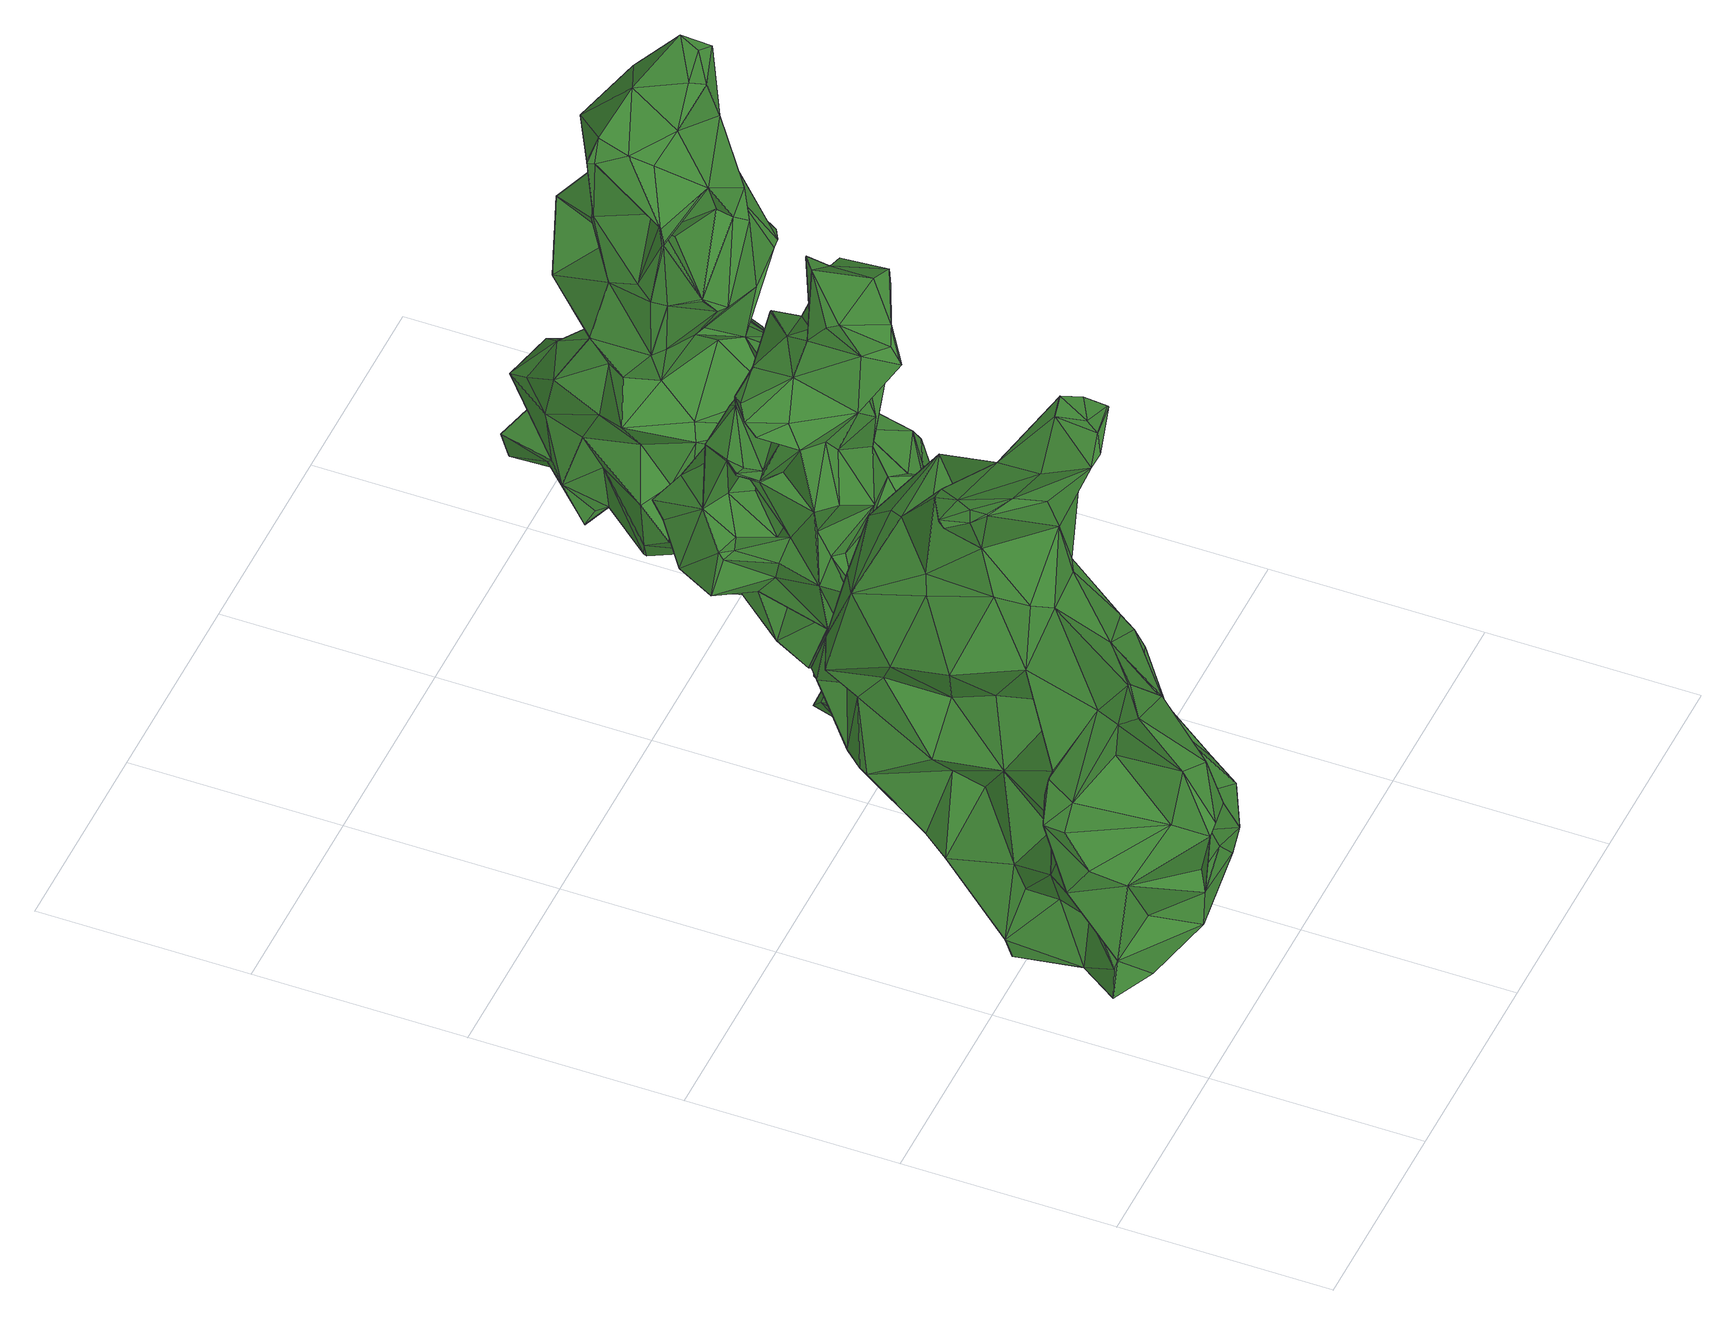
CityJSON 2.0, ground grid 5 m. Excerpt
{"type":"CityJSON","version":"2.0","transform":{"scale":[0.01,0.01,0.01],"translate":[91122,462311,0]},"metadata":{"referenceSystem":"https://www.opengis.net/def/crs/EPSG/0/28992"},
"CityObjects":{
"tree1":{"type":"SolitaryVegetationObject","attributes":{"gtid":180,"crown_width_m":8.7,"crown_median_z":5.51,"trunk_H_m":4.78,"trunk_DBH_m":0.323,"trunk_radius_m":0.161,"trunk_base_height_m":0.73,"original_gtid":"184"},"geometry":[{"type":"Solid","lod":"3","boundaries":[[[[0,1,2]],[[3,4,5]],[[6,7,8]],[[9,10,11]],[[12,8,13]],[[14,15,16]],[[17,18,19]],[[20,21,22]],[[23,24,25]],[[23,26,24]],[[27,28,29]],[[25,30,31]],[[32,1,33]],[[34,11,35]],[[36,37,27]],[[38,39,40]],[[26,23,41]],[[42,43,44]],[[45,46,47]],[[48,49,50]],[[51,52,53]],[[54,55,56]],[[43,57,58]],[[59,60,61]],[[25,31,23]],[[62,10,9]],[[40,63,64]],[[65,66,38]],[[67,68,69]],[[70,4,3]],[[43,42,57]],[[71,72,29]],[[34,73,74]],[[26,41,75]],[[76,13,77]],[[78,79,80]],[[69,68,81]],[[82,83,84]],[[85,86,44]],[[34,35,87]],[[82,61,88]],[[73,6,8]],[[89,90,91]],[[92,18,93]],[[93,18,17]],[[53,36,72]],[[62,94,95]],[[62,95,22]],[[96,97,52]],[[80,98,99]],[[100,33,101]],[[102,103,81]],[[10,22,88]],[[8,104,73]],[[74,73,104]],[[105,106,107]],[[14,40,15]],[[35,10,60]],[[108,40,109]],[[110,111,112]],[[60,10,88]],[[38,66,113]],[[39,38,113]],[[61,60,88]],[[40,39,15]],[[114,115,70]],[[116,117,118]],[[22,10,62]],[[119,115,114]],[[23,31,41]],[[120,121,17]],[[59,87,35]],[[99,98,122]],[[27,123,28]],[[54,56,124]],[[125,16,121]],[[28,64,48]],[[98,126,122]],[[1,19,18]],[[1,18,101]],[[127,80,54]],[[71,128,53]],[[34,129,11]],[[94,11,129]],[[120,130,121]],[[118,47,100]],[[49,48,63]],[[89,131,132]],[[118,133,134]],[[134,133,135]],[[70,3,114]],[[136,137,138]],[[82,85,61]],[[100,139,5]],[[140,5,139]],[[114,3,140]],[[54,141,142]],[[53,72,71]],[[117,116,4]],[[141,54,143]],[[141,143,144]],[[145,107,106]],[[75,24,26]],[[54,124,127]],[[58,146,147]],[[85,148,149]],[[85,149,61]],[[58,147,43]],[[150,134,135]],[[117,135,133]],[[117,133,118]],[[141,151,142]],[[45,134,150]],[[150,46,45]],[[29,28,152]],[[44,43,147]],[[35,60,59]],[[119,138,137]],[[55,81,103]],[[62,11,94]],[[9,11,62]],[[29,94,74]],[[29,74,71]],[[153,154,155]],[[6,87,7]],[[124,156,157]],[[98,158,126]],[[159,67,69]],[[160,161,162]],[[163,160,162]],[[111,164,165]],[[124,166,167]],[[123,37,40]],[[40,108,38]],[[154,36,97]],[[80,99,54]],[[38,168,65]],[[168,66,65]],[[169,170,164]],[[125,121,171]],[[167,166,170]],[[172,47,122]],[[75,173,24]],[[81,68,102]],[[174,102,68]],[[161,7,59]],[[29,72,27]],[[93,16,175]],[[114,176,119]],[[100,101,139]],[[143,47,144]],[[100,5,4]],[[172,122,126]],[[54,142,55]],[[90,89,177]],[[146,2,32]],[[174,178,102]],[[170,112,164]],[[175,16,179]],[[61,149,59]],[[52,180,96]],[[95,181,20]],[[74,104,182]],[[129,74,94]],[[78,127,180]],[[14,183,40]],[[100,116,118]],[[77,13,184]],[[8,184,13]],[[34,74,129]],[[181,95,152]],[[28,181,152]],[[121,130,171]],[[185,49,63]],[[172,33,100]],[[22,21,88]],[[126,33,172]],[[113,179,39]],[[100,4,116]],[[144,46,150]],[[140,176,114]],[[54,99,143]],[[138,89,186]],[[138,186,136]],[[138,119,176]],[[138,176,131]],[[165,112,111]],[[83,82,20]],[[84,42,187]],[[77,184,160]],[[76,188,189]],[[126,76,189]],[[24,173,25]],[[77,160,188]],[[97,96,155]],[[63,40,183]],[[8,7,161]],[[190,191,164]],[[40,64,123]],[[192,186,89]],[[131,89,138]],[[83,193,84]],[[194,195,189]],[[196,195,194]],[[72,36,27]],[[73,34,6]],[[92,67,18]],[[190,168,108]],[[108,168,38]],[[15,179,16]],[[90,144,91]],[[175,178,174]],[[171,197,125]],[[122,143,99]],[[47,143,122]],[[150,91,144]],[[15,39,179]],[[144,90,141]],[[169,164,191]],[[34,87,6]],[[29,95,94]],[[29,152,95]],[[55,151,81]],[[151,55,142]],[[3,5,140]],[[139,176,140]],[[67,176,139]],[[91,135,117]],[[150,135,91]],[[14,197,183]],[[93,121,16]],[[17,121,93]],[[53,198,36]],[[52,36,198]],[[52,198,53]],[[107,79,105]],[[158,79,107]],[[78,105,79]],[[146,58,199]],[[146,199,2]],[[199,0,2]],[[42,86,187]],[[192,117,4]],[[200,120,201]],[[83,200,201]],[[130,120,200]],[[159,176,67]],[[71,74,128]],[[74,182,128]],[[188,160,194]],[[159,132,176]],[[78,180,105]],[[190,108,191]],[[191,108,109]],[[44,202,148]],[[162,148,202]],[[17,203,120]],[[201,203,199]],[[120,203,201]],[[163,202,194]],[[151,132,81]],[[76,204,107]],[[158,107,204]],[[10,35,11]],[[182,104,8]],[[161,184,8]],[[160,184,161]],[[153,205,109]],[[153,109,36]],[[100,47,172]],[[178,206,190]],[[52,97,36]],[[80,79,98]],[[158,98,79]],[[70,115,207]],[[101,18,139]],[[95,20,22]],[[101,33,1]],[[182,8,12]],[[182,12,107]],[[196,202,147]],[[194,202,196]],[[19,199,203]],[[19,203,17]],[[102,178,208]],[[40,37,109]],[[165,164,112]],[[169,191,209]],[[210,209,41]],[[76,77,188]],[[153,167,210]],[[153,210,31]],[[27,37,123]],[[161,59,148]],[[161,148,162]],[[206,179,66]],[[28,123,64]],[[188,194,189]],[[107,13,76]],[[175,174,211]],[[67,139,18]],[[82,21,20]],[[88,21,82]],[[192,4,186]],[[51,105,180]],[[124,167,155]],[[212,124,155]],[[212,155,96]],[[33,126,189]],[[33,189,32]],[[2,1,32]],[[199,19,1]],[[199,1,0]],[[213,148,85]],[[213,85,44]],[[168,206,66]],[[190,206,168]],[[57,193,58]],[[201,193,83]],[[28,48,181]],[[84,193,57]],[[87,59,7]],[[145,128,182]],[[49,185,130]],[[130,185,171]],[[66,179,113]],[[164,208,190]],[[92,68,67]],[[59,149,148]],[[78,80,127]],[[25,173,205]],[[109,205,173]],[[175,179,178]],[[206,178,179]],[[158,204,126]],[[126,204,76]],[[97,155,154]],[[194,160,163]],[[170,169,209]],[[210,170,209]],[[31,30,153]],[[153,30,205]],[[36,154,153]],[[205,30,25]],[[20,181,50]],[[20,50,83]],[[31,210,41]],[[89,132,151]],[[44,147,202]],[[162,202,163]],[[70,207,186]],[[136,186,207]],[[111,103,102]],[[208,111,102]],[[170,166,112]],[[192,89,91]],[[187,86,85]],[[208,164,111]],[[110,112,166]],[[36,109,37]],[[167,170,210]],[[84,187,82]],[[85,82,187]],[[151,177,89]],[[107,145,182]],[[145,106,128]],[[53,106,51]],[[128,106,53]],[[52,51,180]],[[32,195,146]],[[134,47,118]],[[45,47,134]],[[141,214,151]],[[90,214,141]],[[69,132,159]],[[69,81,132]],[[213,44,148]],[[125,197,16]],[[48,50,181]],[[84,57,42]],[[93,175,211]],[[68,211,174]],[[92,211,68]],[[92,93,211]],[[173,215,109]],[[173,75,215]],[[16,197,14]],[[56,55,156]],[[103,156,55]],[[192,91,117]],[[115,119,137]],[[47,46,144]],[[70,186,4]],[[110,157,111]],[[56,156,124]],[[209,215,41]],[[12,13,107]],[[177,151,214]],[[177,214,90]],[[51,106,105]],[[176,132,131]],[[64,63,48]],[[42,44,86]],[[216,193,201]],[[185,63,183]],[[171,185,183]],[[171,183,197]],[[208,178,217]],[[208,217,190]],[[191,109,215]],[[190,217,178]],[[189,195,32]],[[166,124,157]],[[180,212,96]],[[212,127,124]],[[180,127,212]],[[166,157,110]],[[146,195,147]],[[196,147,195]],[[153,155,167]],[[103,157,156]],[[103,111,157]],[[41,215,75]],[[209,191,215]],[[216,201,218]],[[216,218,193]],[[199,218,201]],[[58,193,218]],[[58,218,199]],[[83,50,200]],[[130,200,50]],[[130,50,49]],[[207,137,136]],[[207,115,137]],[[219,220,221]],[[219,221,222]],[[222,221,223]],[[222,223,224]],[[221,220,225]],[[221,225,223]],[[223,225,226]],[[223,226,224]],[[225,220,227]],[[225,227,226]],[[226,227,228]],[[226,228,224]],[[227,220,229]],[[227,229,228]],[[228,229,230]],[[228,230,224]],[[229,220,231]],[[229,231,230]],[[230,231,232]],[[230,232,224]],[[231,220,233]],[[231,233,232]],[[232,233,234]],[[232,234,224]],[[233,220,235]],[[233,235,234]],[[234,235,236]],[[234,236,224]],[[235,220,237]],[[235,237,236]],[[236,237,238]],[[236,238,224]],[[237,220,239]],[[237,239,238]],[[238,239,240]],[[238,240,224]],[[239,220,241]],[[239,241,240]],[[240,241,242]],[[240,242,224]],[[241,220,243]],[[241,243,242]],[[242,243,244]],[[242,244,224]],[[243,220,245]],[[243,245,244]],[[244,245,246]],[[244,246,224]],[[245,220,247]],[[245,247,246]],[[246,247,248]],[[246,248,224]],[[247,220,249]],[[247,249,248]],[[248,249,250]],[[248,250,224]],[[249,220,251]],[[249,251,250]],[[250,251,252]],[[250,252,224]],[[251,220,253]],[[251,253,252]],[[252,253,254]],[[252,254,224]],[[253,220,255]],[[253,255,254]],[[254,255,256]],[[254,256,224]],[[255,220,257]],[[255,257,256]],[[256,257,258]],[[256,258,224]],[[257,220,259]],[[257,259,258]],[[258,259,260]],[[258,260,224]],[[259,220,261]],[[259,261,260]],[[260,261,262]],[[260,262,224]],[[261,220,263]],[[261,263,262]],[[262,263,264]],[[262,264,224]],[[263,220,265]],[[263,265,264]],[[264,265,266]],[[264,266,224]],[[265,220,267]],[[265,267,266]],[[266,267,268]],[[266,268,224]],[[267,220,219]],[[267,219,268]],[[268,219,222]],[[268,222,224]]]]}]},
"tree2":{"type":"SolitaryVegetationObject","attributes":{"gtid":206,"crown_width_m":6.19,"crown_median_z":5.46,"trunk_H_m":4.71,"trunk_DBH_m":0.22,"trunk_radius_m":0.11,"trunk_base_height_m":0.75,"original_gtid":"211"},"geometry":[{"type":"Solid","lod":"3","boundaries":[[[[269,270,271]],[[272,273,274]],[[275,276,277]],[[278,279,280]],[[281,282,283]],[[284,285,286]],[[287,288,289]],[[290,291,292]],[[293,292,291]],[[286,285,294]],[[276,295,277]],[[296,297,298]],[[299,300,301]],[[302,303,304]],[[301,300,284]],[[305,288,306]],[[269,271,307]],[[299,284,300]],[[299,285,284]],[[308,309,310]],[[311,312,313]],[[314,315,316]],[[317,318,319]],[[317,319,320]],[[321,322,323]],[[322,324,325]],[[326,299,327]],[[326,327,328]],[[329,330,331]],[[332,333,284]],[[293,333,332]],[[334,335,336]],[[320,319,337]],[[338,286,339]],[[340,287,341]],[[342,278,280]],[[343,344,345]],[[343,336,346]],[[347,348,325]],[[349,348,350]],[[351,352,278]],[[338,353,286]],[[332,286,353]],[[323,283,354]],[[271,355,307]],[[271,356,357]],[[306,287,358]],[[331,359,360]],[[361,362,363]],[[364,363,362]],[[365,366,367]],[[368,369,370]],[[371,372,373]],[[298,374,375]],[[376,377,360]],[[310,378,376]],[[379,319,380]],[[305,381,382]],[[284,383,301]],[[281,323,349]],[[384,385,386]],[[315,314,387]],[[384,388,277]],[[337,384,277]],[[337,277,295]],[[389,381,305]],[[283,323,281]],[[390,391,392]],[[377,376,378]],[[269,393,270]],[[394,326,386]],[[353,292,293]],[[334,395,396]],[[363,397,361]],[[363,398,397]],[[361,273,399]],[[400,288,401]],[[303,400,382]],[[363,402,398]],[[350,377,349]],[[289,341,287]],[[403,404,405]],[[365,406,366]],[[400,366,406]],[[358,391,370]],[[407,288,400]],[[289,288,407]],[[408,409,312]],[[410,409,408]],[[411,364,330]],[[306,288,287]],[[370,369,358]],[[306,358,369]],[[412,413,393]],[[393,404,412]],[[319,318,380]],[[410,380,414]],[[352,351,415]],[[412,416,417]],[[418,398,419]],[[308,420,309]],[[365,421,406]],[[302,421,365]],[[386,422,388]],[[386,388,384]],[[333,383,284]],[[355,423,307]],[[424,397,425]],[[424,425,391]],[[426,427,428]],[[395,428,427]],[[275,388,422]],[[361,397,424]],[[270,429,430]],[[375,431,432]],[[285,326,394]],[[307,423,390]],[[391,390,423]],[[275,277,388]],[[433,328,327]],[[433,327,301]],[[310,309,378]],[[358,424,391]],[[358,361,424]],[[331,434,329]],[[303,357,304]],[[295,320,337]],[[294,339,286]],[[364,411,402]],[[363,364,402]],[[412,417,435]],[[344,343,324]],[[400,401,382]],[[433,301,383]],[[436,302,383]],[[437,357,356]],[[304,357,437]],[[358,287,340]],[[359,310,360]],[[345,336,343]],[[395,336,345]],[[382,401,305]],[[328,438,326]],[[416,439,418]],[[412,439,416]],[[440,411,329]],[[331,360,350]],[[362,441,420]],[[391,368,370]],[[430,429,442]],[[350,360,377]],[[443,297,444]],[[443,444,445]],[[408,446,394]],[[447,394,446]],[[276,437,356]],[[448,368,391]],[[361,358,273]],[[382,381,449]],[[395,334,336]],[[282,426,450]],[[346,336,335]],[[451,452,304]],[[269,390,393]],[[351,453,313]],[[278,453,351]],[[383,291,436]],[[393,392,405]],[[367,303,365]],[[302,436,421]],[[346,329,434]],[[305,401,288]],[[441,399,454]],[[329,411,330]],[[448,423,455]],[[305,455,389]],[[284,286,332]],[[352,431,279]],[[371,456,457]],[[371,356,456]],[[320,442,317]],[[304,437,451]],[[430,442,320]],[[367,400,303]],[[386,385,458]],[[410,458,385]],[[364,359,330]],[[274,459,272]],[[331,330,359]],[[368,306,369]],[[378,460,377]],[[461,460,378]],[[276,462,437]],[[435,442,412]],[[315,463,464]],[[315,464,316]],[[408,458,410]],[[349,323,348]],[[418,419,465]],[[466,467,468]],[[396,468,467]],[[396,467,466]],[[322,321,324]],[[276,356,371]],[[276,371,373]],[[374,280,279]],[[374,279,375]],[[353,293,332]],[[292,338,469]],[[317,442,435]],[[365,303,302]],[[358,340,470]],[[270,413,429]],[[393,413,270]],[[462,275,451]],[[306,455,305]],[[368,455,306]],[[445,407,443]],[[275,462,276]],[[362,399,441]],[[442,413,412]],[[368,448,455]],[[375,426,282]],[[379,337,319]],[[422,386,326]],[[437,462,451]],[[471,312,414]],[[313,312,471]],[[282,450,283]],[[282,377,375]],[[296,472,473]],[[350,434,331]],[[350,347,434]],[[353,338,292]],[[347,346,434]],[[285,299,326]],[[415,474,468]],[[440,468,402]],[[346,335,329]],[[440,329,335]],[[396,415,468]],[[352,415,396]],[[466,440,335]],[[282,349,377]],[[402,419,398]],[[431,352,475]],[[351,387,415]],[[476,387,351]],[[396,395,475]],[[431,475,432]],[[432,475,395]],[[376,360,310]],[[340,341,444]],[[440,402,411]],[[477,417,416]],[[373,372,320]],[[430,372,270]],[[270,372,457]],[[429,372,371]],[[415,387,314]],[[323,324,321]],[[354,324,323]],[[414,478,471]],[[477,479,417]],[[313,471,476]],[[313,476,351]],[[354,344,324]],[[299,301,327]],[[352,279,278]],[[362,310,359]],[[362,359,364]],[[312,446,408]],[[443,407,421]],[[396,475,352]],[[392,425,480]],[[297,342,280]],[[375,427,426]],[[444,297,473]],[[297,296,473]],[[375,279,431]],[[429,371,442]],[[297,280,374]],[[297,374,298]],[[373,295,276]],[[320,295,373]],[[410,414,409]],[[375,460,298]],[[439,405,392]],[[347,350,348]],[[435,417,317]],[[466,334,396]],[[389,355,381]],[[325,324,343]],[[272,399,273]],[[391,423,448]],[[470,481,482]],[[470,340,481]],[[420,472,309]],[[313,453,338]],[[313,338,339]],[[292,469,290]],[[483,313,339]],[[311,313,483]],[[483,339,294]],[[318,317,417]],[[468,419,402]],[[392,480,439]],[[281,349,282]],[[420,441,454]],[[289,407,445]],[[361,399,362]],[[425,392,391]],[[389,455,423]],[[389,423,355]],[[307,390,269]],[[408,394,458]],[[429,457,372]],[[386,458,394]],[[314,316,474]],[[320,372,430]],[[463,315,478]],[[471,478,476]],[[315,476,478]],[[483,446,311]],[[447,446,483]],[[345,344,428]],[[316,419,474]],[[410,385,379]],[[463,479,477]],[[453,469,338]],[[354,428,344]],[[416,464,477]],[[463,477,464]],[[316,464,416]],[[470,273,358]],[[470,274,273]],[[274,470,484]],[[345,428,395]],[[426,428,450]],[[283,450,428]],[[414,312,409]],[[309,485,378]],[[347,343,346]],[[347,325,343]],[[355,449,381]],[[383,302,452]],[[383,452,433]],[[302,304,452]],[[438,452,451]],[[433,452,438]],[[328,433,438]],[[384,337,379]],[[442,371,413]],[[283,428,354]],[[415,314,474]],[[468,474,419]],[[397,398,480]],[[397,480,425]],[[399,272,454]],[[457,413,371]],[[390,392,393]],[[403,412,404]],[[318,479,463]],[[422,326,438]],[[393,405,404]],[[403,405,412]],[[412,405,439]],[[298,460,461]],[[472,298,309]],[[296,298,472]],[[377,460,375]],[[362,420,308]],[[308,310,362]],[[357,303,449]],[[271,357,449]],[[271,449,355]],[[482,484,470]],[[429,413,457]],[[417,479,318]],[[454,472,420]],[[440,466,468]],[[466,335,334]],[[333,291,383]],[[293,291,333]],[[443,342,297]],[[454,272,472]],[[472,272,473]],[[473,272,459]],[[367,366,400]],[[378,485,461]],[[375,432,427]],[[394,447,285]],[[294,285,447]],[[436,443,421]],[[316,465,419]],[[444,341,445]],[[395,427,432]],[[410,379,380]],[[270,457,271]],[[456,271,457]],[[456,356,271]],[[461,485,298]],[[298,485,309]],[[278,486,453]],[[398,439,480]],[[486,469,453]],[[406,421,400]],[[407,400,421]],[[444,473,459]],[[443,291,290]],[[443,436,291]],[[476,315,387]],[[311,446,312]],[[342,443,487]],[[447,483,294]],[[290,487,443]],[[290,469,487]],[[278,487,486]],[[342,487,278]],[[469,486,487]],[[323,322,348]],[[325,348,322]],[[382,449,303]],[[418,439,398]],[[416,418,465]],[[416,465,316]],[[380,488,414]],[[489,414,488]],[[478,414,489]],[[489,488,318]],[[380,318,488]],[[478,489,463]],[[489,318,463]],[[481,490,482]],[[379,385,384]],[[422,438,491]],[[422,491,275]],[[451,275,491]],[[451,491,438]],[[445,341,289]],[[444,481,340]],[[274,484,490]],[[482,490,484]],[[459,274,490]],[[444,459,490]],[[444,490,481]],[[492,493,494]],[[492,494,495]],[[495,494,496]],[[495,496,497]],[[494,493,498]],[[494,498,496]],[[496,498,499]],[[496,499,497]],[[498,493,500]],[[498,500,499]],[[499,500,501]],[[499,501,497]],[[500,493,502]],[[500,502,501]],[[501,502,503]],[[501,503,497]],[[502,493,504]],[[502,504,503]],[[503,504,505]],[[503,505,497]],[[504,493,506]],[[504,506,505]],[[505,506,507]],[[505,507,497]],[[506,493,508]],[[506,508,507]],[[507,508,509]],[[507,509,497]],[[508,493,510]],[[508,510,509]],[[509,510,511]],[[509,511,497]],[[510,493,512]],[[510,512,511]],[[511,512,513]],[[511,513,497]],[[512,493,514]],[[512,514,513]],[[513,514,515]],[[513,515,497]],[[514,493,516]],[[514,516,515]],[[515,516,517]],[[515,517,497]],[[516,493,518]],[[516,518,517]],[[517,518,519]],[[517,519,497]],[[518,493,520]],[[518,520,519]],[[519,520,521]],[[519,521,497]],[[520,493,522]],[[520,522,521]],[[521,522,523]],[[521,523,497]],[[522,493,524]],[[522,524,523]],[[523,524,525]],[[523,525,497]],[[524,493,526]],[[524,526,525]],[[525,526,527]],[[525,527,497]],[[526,493,528]],[[526,528,527]],[[527,528,529]],[[527,529,497]],[[528,493,530]],[[528,530,529]],[[529,530,531]],[[529,531,497]],[[530,493,532]],[[530,532,531]],[[531,532,533]],[[531,533,497]],[[532,493,534]],[[532,534,533]],[[533,534,535]],[[533,535,497]],[[534,493,536]],[[534,536,535]],[[535,536,537]],[[535,537,497]],[[536,493,538]],[[536,538,537]],[[537,538,539]],[[537,539,497]],[[538,493,540]],[[538,540,539]],[[539,540,541]],[[539,541,497]],[[540,493,492]],[[540,492,541]],[[541,492,495]],[[541,495,497]]]]}]},
"tree3":{"type":"SolitaryVegetationObject","attributes":{"gtid":181,"crown_width_m":6.65,"crown_median_z":5.95,"trunk_H_m":4.86,"trunk_DBH_m":0.243,"trunk_radius_m":0.122,"trunk_base_height_m":1.09,"original_gtid":"185"},"geometry":[{"type":"Solid","lod":"3","boundaries":[[[[542,543,544]],[[543,545,544]],[[546,547,548]],[[549,550,551]],[[552,553,554]],[[555,556,557]],[[558,559,560]],[[561,562,563]],[[564,565,566]],[[565,567,566]],[[555,568,556]],[[569,570,571]],[[552,554,572]],[[573,574,575]],[[568,576,577]],[[545,543,578]],[[579,577,580]],[[581,558,582]],[[583,584,566]],[[585,586,587]],[[588,589,590]],[[591,592,545]],[[593,594,595]],[[596,597,581]],[[598,542,599]],[[575,555,557]],[[575,600,555]],[[575,574,600]],[[601,564,569]],[[602,603,604]],[[605,606,607]],[[608,609,610]],[[555,600,568]],[[611,612,613]],[[564,614,615]],[[616,565,543]],[[617,616,543]],[[600,574,618]],[[619,620,588]],[[621,622,623]],[[624,625,626]],[[624,626,627]],[[628,620,629]],[[587,620,628]],[[630,584,631]],[[623,632,633]],[[634,635,636]],[[618,576,600]],[[568,600,576]],[[560,637,558]],[[638,639,640]],[[615,614,641]],[[639,610,642]],[[643,569,564]],[[608,644,645]],[[646,625,647]],[[648,605,620]],[[639,642,640]],[[649,571,650]],[[549,551,651]],[[545,641,614]],[[549,652,653]],[[553,552,654]],[[550,549,653]],[[629,620,619]],[[554,610,609]],[[554,609,572]],[[578,565,615]],[[655,656,657]],[[646,658,625]],[[659,558,637]],[[659,637,660]],[[564,615,565]],[[608,639,638]],[[661,662,663]],[[588,620,605]],[[664,660,637]],[[665,622,604]],[[543,565,578]],[[659,582,558]],[[556,666,557]],[[650,645,667]],[[668,669,598]],[[553,670,671]],[[672,673,674]],[[675,611,613]],[[653,670,553]],[[635,676,636]],[[617,542,598]],[[617,543,542]],[[544,545,592]],[[570,643,677]],[[570,677,678]],[[592,679,544]],[[576,618,580]],[[579,580,618]],[[576,580,577]],[[591,545,614]],[[648,680,605]],[[563,645,681]],[[645,563,608]],[[573,579,574]],[[682,683,586]],[[682,586,585]],[[585,628,657]],[[544,679,542]],[[678,684,685]],[[566,643,564]],[[686,687,640]],[[680,688,672]],[[549,625,658]],[[551,689,651]],[[606,605,680]],[[625,624,690]],[[627,690,624]],[[619,646,647]],[[673,688,649]],[[651,689,627]],[[618,574,579]],[[612,691,557]],[[655,692,656]],[[654,552,693]],[[572,693,552]],[[638,640,687]],[[649,694,695]],[[575,696,573]],[[612,611,602]],[[675,603,611]],[[592,591,679]],[[591,601,679]],[[697,632,698]],[[617,699,616]],[[700,662,701]],[[650,678,685]],[[657,656,668]],[[639,608,610]],[[605,607,588]],[[621,604,622]],[[553,654,702]],[[601,703,704]],[[601,704,679]],[[587,648,620]],[[640,705,686]],[[550,706,707]],[[559,707,706]],[[708,702,654]],[[599,668,598]],[[546,676,655]],[[709,692,635]],[[594,602,604]],[[657,628,546]],[[657,546,655]],[[710,665,711]],[[593,662,700]],[[712,630,631]],[[637,713,664]],[[554,553,671]],[[702,663,662]],[[596,697,597]],[[556,714,700]],[[628,585,587]],[[657,668,683]],[[612,557,613]],[[715,716,561]],[[549,658,652]],[[595,664,713]],[[599,717,668]],[[692,718,656]],[[653,553,719]],[[653,719,550]],[[697,633,632]],[[582,659,633]],[[652,705,640]],[[720,710,629]],[[638,687,608]],[[608,687,686]],[[613,557,666]],[[613,666,716]],[[566,584,643]],[[630,643,584]],[[704,721,717]],[[542,679,704]],[[601,591,564]],[[564,591,614]],[[570,569,643]],[[703,695,694]],[[627,626,651]],[[685,645,650]],[[722,723,613]],[[619,724,629]],[[629,724,698]],[[589,674,608]],[[622,720,632]],[[665,720,622]],[[631,723,712]],[[554,671,610]],[[660,623,659]],[[688,721,704]],[[699,669,668]],[[587,586,721]],[[722,712,723]],[[722,613,712]],[[725,676,548]],[[611,603,602]],[[653,652,642]],[[640,642,652]],[[546,711,547]],[[665,547,711]],[[720,665,710]],[[634,726,583]],[[551,550,707]],[[551,707,727]],[[593,728,594]],[[604,729,594]],[[595,594,729]],[[682,585,657]],[[688,680,730]],[[681,645,715]],[[642,610,671]],[[546,628,711]],[[710,711,628]],[[573,696,602]],[[696,612,602]],[[727,597,551]],[[731,551,597]],[[726,636,583]],[[634,636,726]],[[577,714,568]],[[634,566,635]],[[709,635,566]],[[682,657,683]],[[731,689,551]],[[690,689,731]],[[627,689,690]],[[688,694,649]],[[658,646,705]],[[716,663,708]],[[615,641,578]],[[578,641,545]],[[556,568,714]],[[728,593,714]],[[728,714,577]],[[597,732,581]],[[645,733,715]],[[709,566,567]],[[706,719,734]],[[719,706,550]],[[674,673,644]],[[647,724,619]],[[708,663,702]],[[606,680,672]],[[581,697,596]],[[664,729,660]],[[595,729,664]],[[621,660,729]],[[621,729,604]],[[593,713,735]],[[716,661,663]],[[659,623,633]],[[714,593,700]],[[623,660,621]],[[688,673,672]],[[645,644,667]],[[700,666,556]],[[594,736,602]],[[573,602,736]],[[704,717,542]],[[595,713,593]],[[609,608,563]],[[572,609,563]],[[572,563,693]],[[719,735,734]],[[548,723,725]],[[589,672,674]],[[645,685,733]],[[622,632,623]],[[681,715,561]],[[617,669,699]],[[643,630,677]],[[703,601,569]],[[586,717,721]],[[731,597,697]],[[590,589,608]],[[590,608,686]],[[584,583,636]],[[565,616,567]],[[589,588,607]],[[589,607,672]],[[598,669,617]],[[652,658,705]],[[684,733,685]],[[573,736,579]],[[642,670,653]],[[671,670,642]],[[731,697,737]],[[731,737,690]],[[738,699,668]],[[718,699,738]],[[699,718,616]],[[697,698,737]],[[698,647,737]],[[625,737,647]],[[625,690,737]],[[636,676,739]],[[635,655,676]],[[548,676,546]],[[708,561,716]],[[738,668,656]],[[738,656,718]],[[613,723,675]],[[648,587,680]],[[562,740,741]],[[650,667,649]],[[677,630,712]],[[587,721,730]],[[706,742,559]],[[706,734,742]],[[633,697,581]],[[582,633,581]],[[723,547,675]],[[632,720,698]],[[629,698,720]],[[696,575,691]],[[557,691,575]],[[696,691,612]],[[723,548,547]],[[672,607,606]],[[698,724,647]],[[654,740,708]],[[693,740,654]],[[693,741,740]],[[563,681,561]],[[561,740,562]],[[708,740,561]],[[559,742,560]],[[693,563,741]],[[716,715,613]],[[560,713,637]],[[542,717,599]],[[613,743,712]],[[684,712,743]],[[684,743,613]],[[735,742,734]],[[713,560,742]],[[713,742,735]],[[683,717,586]],[[668,717,683]],[[563,562,741]],[[718,709,616]],[[567,616,709]],[[634,583,566]],[[715,733,613]],[[684,613,733]],[[635,692,655]],[[725,723,631]],[[646,619,744]],[[588,744,619]],[[590,744,588]],[[590,686,744]],[[692,709,718]],[[631,636,725]],[[725,636,739]],[[584,636,631]],[[725,739,676]],[[674,644,608]],[[703,694,704]],[[704,694,688]],[[719,662,735]],[[719,553,662]],[[553,702,662]],[[593,735,662]],[[688,730,721]],[[744,686,705]],[[744,705,646]],[[547,665,603]],[[665,604,603]],[[547,603,675]],[[677,684,678]],[[677,712,684]],[[649,644,673]],[[667,644,649]],[[649,695,571]],[[569,571,695]],[[594,728,736]],[[569,695,703]],[[650,571,678]],[[570,678,571]],[[707,559,732]],[[710,628,629]],[[707,732,727]],[[597,727,732]],[[680,587,730]],[[581,732,558]],[[559,558,732]],[[700,701,666]],[[661,701,662]],[[666,701,716]],[[661,716,701]],[[728,577,736]],[[579,736,577]],[[549,651,626]],[[549,626,625]],[[745,746,747]],[[745,747,748]],[[748,747,749]],[[748,749,750]],[[747,746,751]],[[747,751,749]],[[749,751,752]],[[749,752,750]],[[751,746,753]],[[751,753,752]],[[752,753,754]],[[752,754,750]],[[753,746,755]],[[753,755,754]],[[754,755,756]],[[754,756,750]],[[755,746,757]],[[755,757,756]],[[756,757,758]],[[756,758,750]],[[757,746,759]],[[757,759,758]],[[758,759,760]],[[758,760,750]],[[759,746,761]],[[759,761,760]],[[760,761,762]],[[760,762,750]],[[761,746,763]],[[761,763,762]],[[762,763,764]],[[762,764,750]],[[763,746,765]],[[763,765,764]],[[764,765,766]],[[764,766,750]],[[765,746,767]],[[765,767,766]],[[766,767,768]],[[766,768,750]],[[767,746,769]],[[767,769,768]],[[768,769,770]],[[768,770,750]],[[769,746,771]],[[769,771,770]],[[770,771,772]],[[770,772,750]],[[771,746,773]],[[771,773,772]],[[772,773,774]],[[772,774,750]],[[773,746,775]],[[773,775,774]],[[774,775,776]],[[774,776,750]],[[775,746,777]],[[775,777,776]],[[776,777,778]],[[776,778,750]],[[777,746,779]],[[777,779,778]],[[778,779,780]],[[778,780,750]],[[779,746,781]],[[779,781,780]],[[780,781,782]],[[780,782,750]],[[781,746,783]],[[781,783,782]],[[782,783,784]],[[782,784,750]],[[783,746,785]],[[783,785,784]],[[784,785,786]],[[784,786,750]],[[785,746,787]],[[785,787,786]],[[786,787,788]],[[786,788,750]],[[787,746,789]],[[787,789,788]],[[788,789,790]],[[788,790,750]],[[789,746,791]],[[789,791,790]],[[790,791,792]],[[790,792,750]],[[791,746,793]],[[791,793,792]],[[792,793,794]],[[792,794,750]],[[793,746,745]],[[793,745,794]],[[794,745,748]],[[794,748,750]]]]}]}
},
"vertices":[
[400,284,739],[413,402,841],[271,297,881],[511,468,1281],[462,468,1284],[508,517,1175],[168,348,270],[88,324,424],[112,413,419],[134,324,175],[114,275,170],[116,337,171],[259,472,402],[165,432,528],[779,567,438],[805,600,439],[762,577,580],[563,386,703],[560,442,779],[543,403,766],[372,264,323],[308,223,329],[227,299,207],[620,1177,191],[648,1169,170],[619,1123,172],[651,1170,172],[460,692,193],[436,486,264],[334,586,168],[596,1108,216],[600,1151,227],[268,300,881],[342,501,967],[114,338,174],[17,228,209],[478,881,295],[551,730,244],[801,793,357],[829,679,430],[725,685,341],[655,1152,260],[278,115,518],[212,74,611],[185,76,593],[261,722,1188],[275,741,1190],[350,673,1071],[499,420,322],[617,403,402],[473,306,342],[264,901,401],[278,925,398],[293,779,247],[335,968,843],[510,1003,906],[440,1022,793],[308,98,576],[305,136,684],[46,230,292],[110,175,221],[190,93,324],[164,332,183],[628,507,408],[552,570,326],[898,808,431],[881,767,428],[532,564,939],[657,676,861],[617,671,917],[550,490,1303],[270,693,205],[370,731,211],[197,428,268],[148,533,153],[660,1088,209],[192,442,643],[133,436,626],[330,891,631],[351,743,608],[255,844,744],[621,839,948],[371,103,373],[515,156,431],[381,91,443],[208,97,401],[233,112,440],[40,236,270],[200,166,260],[498,700,1184],[389,783,1170],[342,725,1201],[594,557,713],[626,508,684],[173,496,107],[247,382,209],[325,973,393],[413,987,354],[225,696,800],[319,788,917],[431,529,1118],[471,513,957],[659,897,779],[589,957,813],[201,508,265],[269,753,494],[313,725,435],[270,589,520],[789,829,343],[644,865,282],[574,1059,565],[582,981,575],[588,1046,562],[862,725,437],[640,503,1296],[639,505,1299],[398,543,1215],[346,599,1248],[299,638,1223],[638,561,1305],[555,336,563],[588,442,602],[310,629,980],[537,682,236],[392,1051,639],[594,546,519],[284,544,821],[311,1019,622],[247,713,239],[137,512,122],[629,352,437],[587,655,1123],[582,694,1075],[300,641,1225],[274,668,1214],[311,683,1213],[607,602,1319],[636,560,1307],[610,603,1316],[498,528,967],[525,525,1179],[450,902,992],[477,936,974],[344,800,954],[358,786,1172],[328,656,398],[221,256,840],[225,156,719],[71,218,495],[149,203,346],[275,741,1194],[595,876,1059],[250,418,246],[551,1003,316],[450,1012,352],[457,1100,436],[455,1015,770],[457,1008,634],[346,639,657],[543,673,1001],[32,396,640],[26,339,468],[28,288,548],[24,343,644],[654,978,499],[593,1009,563],[563,1089,533],[478,1122,445],[895,811,430],[649,1042,436],[637,1109,456],[648,406,427],[322,549,973],[657,1086,208],[711,718,751],[743,674,676],[585,612,1132],[492,778,1035],[737,742,658],[776,694,576],[330,951,551],[429,307,309],[233,549,294],[742,551,431],[97,391,482],[648,404,423],[562,595,1301],[321,111,433],[161,438,646],[265,369,784],[723,844,465],[650,988,409],[453,581,1233],[395,194,489],[112,362,648],[234,309,790],[246,320,688],[740,550,435],[422,845,405],[403,280,738],[574,239,430],[513,337,570],[176,162,602],[504,369,676],[348,472,696],[611,1080,233],[759,716,573],[573,525,1304],[562,867,628],[624,1099,387],[619,1100,386],[699,675,763],[444,1025,466],[231,116,442],[480,844,1027],[614,1001,334],[325,356,580],[624,730,525],[327,288,677],[441,602,73],[425,602,73],[441,606,73],[437,602,551],[436,606,551],[421,602,551],[439,610,73],[435,610,551],[436,613,73],[432,613,551],[433,616,73],[429,616,551],[429,617,73],[425,617,551],[425,618,73],[421,618,551],[421,617,73],[416,617,551],[417,616,73],[413,616,551],[414,613,73],[409,613,551],[411,610,73],[407,610,551],[409,606,73],[405,606,551],[409,602,73],[405,602,551],[410,598,73],[405,597,551],[411,594,73],[407,593,551],[414,591,73],[409,590,551],[417,588,73],[413,588,551],[421,586,73],[417,586,551],[425,586,73],[421,585,551],[429,586,73],[425,586,551],[433,588,73],[429,588,551],[437,591,73],[432,590,551],[439,594,73],[435,593,551],[441,598,73],[436,597,551],
[865,1525,294],[884,1418,265],[826,1417,252],[668,1376,748],[705,1413,744],[699,1371,742],[721,1142,328],[799,1204,305],[824,1112,414],[766,1097,680],[746,1173,830],[686,1144,731],[762,1208,1160],[794,1140,1074],[768,1180,1172],[647,931,365],[721,848,414],[682,882,462],[630,1400,546],[581,1397,464],[622,1386,538],[597,1083,570],[637,1122,427],[671,1102,513],[697,1047,430],[738,882,462],[856,1198,409],[705,1283,760],[649,1188,726],[659,1224,885],[645,894,265],[642,895,266],[636,928,259],[643,1198,272],[685,1289,282],[718,1212,217],[663,1476,427],[658,1503,438],[846,1548,296],[798,1320,881],[668,1265,905],[706,1395,939],[824,931,410],[956,977,490],[881,1041,509],[975,1228,672],[1085,1145,601],[1057,1284,672],[1026,1257,414],[1078,1111,432],[1021,1134,424],[967,1233,339],[883,1305,1229],[883,1306,1226],[856,1281,1221],[943,1276,1159],[941,1278,1156],[726,943,306],[640,928,258],[665,1003,225],[933,1384,971],[884,1369,899],[905,1398,1014],[684,937,434],[697,1013,401],[994,1224,898],[947,1269,899],[954,1216,994],[921,1170,430],[759,976,537],[760,974,537],[681,1383,553],[647,1372,549],[707,1205,614],[984,1271,1149],[926,1132,1218],[963,1144,1133],[922,1311,1011],[905,1325,1027],[808,1264,1097],[764,1253,1103],[787,1308,1078],[913,1130,622],[854,1140,759],[729,994,468],[880,1148,1224],[768,1441,292],[788,1258,244],[757,1262,248],[701,1467,588],[779,1383,966],[776,1384,968],[748,1481,731],[794,1431,823],[863,1473,749],[821,1431,836],[698,1157,404],[694,1228,492],[762,1291,341],[731,1556,485],[727,1569,495],[744,1602,527],[906,1293,364],[994,1328,282],[947,1252,340],[721,1191,868],[759,1133,941],[680,1370,950],[750,1279,1000],[645,1346,934],[947,1044,373],[1046,1090,423],[798,1382,428],[654,1364,431],[657,1040,300],[870,1046,387],[873,1044,386],[813,943,325],[970,1108,590],[700,1014,400],[800,1432,451],[888,1479,437],[818,1568,547],[954,1558,527],[890,1477,436],[836,842,383],[952,1176,998],[979,1160,858],[889,1491,654],[983,1426,698],[705,1412,748],[647,1316,450],[611,1388,448],[886,1361,779],[871,1393,526],[888,1475,437],[900,1485,530],[670,1169,439],[648,1276,504],[915,887,419],[1006,1006,432],[963,1018,398],[907,1352,874],[971,1333,504],[879,1382,408],[1039,1021,438],[943,1196,700],[1043,1282,573],[1040,1235,457],[1003,1369,594],[1016,1327,702],[700,1328,751],[625,1147,421],[678,1015,309],[832,1477,428],[856,1488,605],[954,1561,528],[823,1059,1054],[843,1094,1077],[877,1106,1108],[997,1329,283],[997,1327,281],[807,1112,896],[894,1211,990],[662,1003,227],[907,1396,1015],[1026,1258,416],[624,1144,420],[749,1219,229],[674,1009,231],[1034,1428,558],[924,1327,884],[698,1371,746],[1010,1283,404],[601,1156,564],[671,1251,610],[636,1263,560],[885,887,415],[763,870,434],[764,1522,488],[762,1291,338],[841,1092,1079],[708,1181,222],[666,1182,253],[790,1118,595],[671,1376,751],[681,1497,436],[842,1400,345],[882,1416,266],[885,889,413],[678,1350,742],[684,1261,929],[621,1309,925],[734,1186,240],[1110,1136,559],[1084,1168,578],[1043,1303,676],[946,1268,896],[923,1190,881],[872,1253,751],[670,1107,523],[754,1431,602],[983,979,572],[673,1324,747],[672,1323,744],[974,1232,690],[920,1179,891],[976,1076,591],[1059,1218,544],[1027,1097,568],[1061,1170,511],[914,1474,623],[719,1303,550],[799,1388,586],[788,924,452],[819,1388,711],[624,1309,922],[731,1150,550],[699,1170,560],[1057,1061,436],[1057,1061,440],[743,1260,654],[661,1041,298],[836,1252,75],[825,1252,75],[836,1255,75],[830,1239,546],[829,1242,547],[819,1239,546],[834,1258,75],[828,1244,547],[833,1260,75],[826,1247,547],[830,1262,75],[824,1248,547],[828,1263,75],[821,1249,547],[825,1263,75],[819,1249,547],[822,1262,75],[816,1249,547],[819,1261,75],[813,1248,547],[817,1260,75],[811,1246,546],[815,1257,75],[809,1244,546],[814,1255,75],[808,1241,546],[814,1252,75],[808,1238,546],[815,1249,75],[808,1235,546],[816,1246,75],[810,1233,546],[818,1244,75],[811,1230,546],[820,1242,75],[814,1229,546],[823,1241,75],[816,1228,546],[825,1241,75],[819,1228,546],[828,1241,75],[822,1228,546],[831,1243,75],[825,1229,546],[833,1244,75],[827,1231,546],[835,1247,75],[829,1233,546],[836,1249,75],[830,1236,546],
[1156,1944,1168],[1130,1812,1318],[1240,1857,1272],[1276,1763,1365],[940,1688,747],[988,1685,633],[969,1665,748],[1196,1988,213],[1200,1806,264],[1069,1949,204],[1400,1617,438],[1323,1643,389],[1426,1681,436],[1164,1304,558],[1176,1339,572],[1129,1384,674],[890,1677,208],[1006,1682,202],[961,1576,244],[1247,1541,592],[1227,1594,554],[1324,1718,599],[1226,1651,1214],[1087,1689,1276],[1064,1609,1159],[1024,1716,1218],[1187,1261,438],[1296,1683,1054],[1296,1644,1008],[1323,1720,923],[1409,1631,446],[1076,1281,509],[1088,1262,517],[1050,1357,686],[1156,1229,430],[1082,1277,368],[1174,1700,1336],[1068,1249,385],[1071,1249,384],[990,1807,217],[885,1682,217],[1107,1608,1060],[1118,1574,1040],[1024,1952,812],[1107,1978,961],[1028,1951,810],[1117,1878,623],[1193,1828,697],[1201,1854,517],[1321,1762,1288],[1289,1807,1300],[1081,1468,414],[1043,1426,458],[963,1601,386],[987,1837,196],[978,1857,158],[983,1855,1215],[1098,1800,1157],[1127,1260,544],[1235,1790,1133],[1044,1434,545],[988,1608,541],[963,1594,507],[1141,1807,722],[1229,1847,753],[1191,1830,700],[1375,1784,600],[1427,1681,440],[1476,1752,437],[1098,1473,576],[1049,1404,607],[1145,1558,671],[1287,1694,1348],[1187,1665,1334],[1005,1767,1245],[1009,1838,1268],[1124,1198,434],[1066,1958,580],[1033,1816,672],[938,1642,386],[947,1715,471],[870,1682,372],[1080,2060,267],[1121,2035,323],[1126,2060,170],[1110,2089,159],[930,1825,757],[932,1910,601],[1144,1548,1016],[1010,1539,882],[962,1855,426],[982,1817,336],[950,1667,1113],[913,1647,1107],[954,1576,940],[892,1523,275],[1412,1908,500],[1469,1900,472],[1407,1926,416],[1259,1714,1353],[1409,1855,403],[1171,1571,1081],[1314,1850,770],[1349,1711,678],[1174,2030,467],[1048,2060,464],[1098,1804,785],[1365,1828,916],[1384,1687,852],[1126,2059,167],[1258,1919,372],[1262,1813,303],[1368,1579,436],[923,1682,921],[931,1715,953],[948,1789,917],[1220,1997,362],[862,1671,266],[843,1605,316],[1232,1587,446],[1194,1586,425],[1307,1493,436],[891,1522,278],[862,1723,590],[1146,1473,595],[1330,1802,850],[999,1847,1044],[981,1853,1213],[1384,1804,414],[1446,1753,424],[1275,1889,763],[1307,1890,770],[1282,1848,752],[1107,1604,678],[934,1647,912],[1222,1604,995],[1294,1546,832],[1238,1847,1153],[1177,1847,840],[1299,1722,616],[1071,1830,922],[1016,1859,1020],[1273,1545,826],[1349,1573,803],[1360,1924,514],[1381,1921,509],[1326,1869,927],[1109,2086,158],[1060,2086,267],[1051,1361,686],[910,1649,1108],[1384,1597,441],[1310,1840,946],[1329,1787,934],[1047,1402,605],[968,1905,264],[975,1947,450],[983,1836,1216],[1089,1437,453],[1128,1574,463],[1297,1517,420],[1274,1818,961],[1212,1853,1038],[1262,1953,420],[1078,1743,262],[1049,1793,237],[1320,1493,439],[948,1669,1116],[955,1792,672],[920,1744,679],[1126,1524,846],[1026,1586,315],[1088,1380,422],[1199,1631,663],[1245,1538,593],[1134,1897,1055],[955,1676,1115],[1214,1699,337],[925,1802,544],[1141,1929,949],[1050,1629,760],[1036,1626,748],[1015,2007,500],[981,1551,891],[1050,1680,1003],[980,1857,155],[1057,1414,416],[959,1601,388],[1144,1888,927],[1057,1978,228],[993,1806,214],[1245,1620,804],[1086,1707,304],[1137,1601,336],[1073,1344,444],[1008,1947,286],[998,1712,1102],[951,1575,937],[1367,1580,440],[1358,1732,454],[1079,1634,310],[1162,1613,762],[1206,1921,473],[1137,1702,109],[1125,1702,109],[1137,1706,109],[1144,1722,595],[1143,1725,595],[1132,1721,595],[1135,1708,109],[1142,1728,595],[1133,1711,109],[1140,1730,595],[1131,1713,109],[1138,1732,595],[1128,1714,109],[1135,1733,595],[1125,1714,109],[1131,1733,595],[1121,1714,109],[1128,1733,595],[1119,1712,109],[1125,1732,595],[1116,1710,109],[1123,1730,595],[1114,1708,109],[1121,1727,595],[1113,1705,109],[1120,1724,595],[1113,1702,109],[1120,1721,595],[1113,1698,109],[1120,1718,596],[1115,1696,109],[1122,1715,596],[1117,1693,110],[1124,1712,596],[1119,1691,110],[1126,1711,596],[1122,1690,110],[1129,1709,596],[1126,1690,110],[1132,1709,596],[1129,1690,109],[1135,1710,596],[1132,1692,109],[1138,1711,596],[1134,1694,109],[1141,1713,595],[1136,1696,109],[1143,1716,595],[1137,1699,109],[1144,1719,595]
]}
